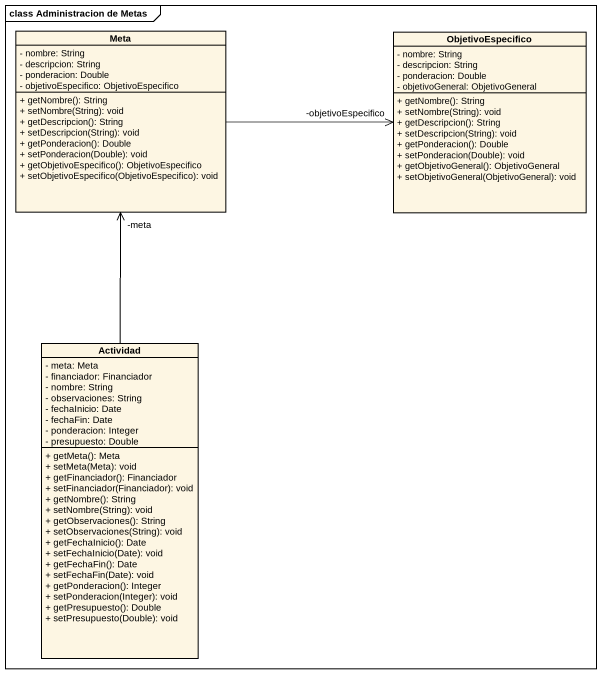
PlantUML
@startuml
mainframe class Administracion de Metas
hide circle
hide empty members
skinparam classAttributeIconSize 0
class Meta {
  - nombre: String
  - descripcion: String
  - ponderacion: Double
  - objetivoEspecifico: ObjetivoEspecifico
  + getNombre(): String
  + setNombre(String): void
  + getDescripcion(): String
  + setDescripcion(String): void
  + getPonderacion(): Double
  + setPonderacion(Double): void
  + getObjetivoEspecifico(): ObjetivoEspecifico
  + setObjetivoEspecifico(ObjetivoEspecifico): void
}
class ObjetivoEspecifico {
  - nombre: String
  - descripcion: String
  - ponderacion: Double
  - objetivoGeneral: ObjetivoGeneral
  + getNombre(): String
  + setNombre(String): void
  + getDescripcion(): String
  + setDescripcion(String): void
  + getPonderacion(): Double
  + setPonderacion(Double): void
  + getObjetivoGeneral(): ObjetivoGeneral
  + setObjetivoGeneral(ObjetivoGeneral): void
}
class Actividad {
  - meta: Meta
  - financiador: Financiador
  - nombre: String
  - observaciones: String
  - fechaInicio: Date
  - fechaFin: Date
  - ponderacion: Integer
  - presupuesto: Double
  + getMeta(): Meta
  + setMeta(Meta): void
  + getFinanciador(): Financiador
  + setFinanciador(Financiador): void
  + getNombre(): String
  + setNombre(String): void
  + getObservaciones(): String
  + setObservaciones(String): void
  + getFechaInicio(): Date
  + setFechaInicio(Date): void
  + getFechaFin(): Date
  + setFechaFin(Date): void
  + getPonderacion(): Integer
  + setPonderacion(Integer): void
  + getPresupuesto(): Double
  + setPresupuesto(Double): void
}
Meta -right-> "-objetivoEspecifico" ObjetivoEspecifico
Actividad -up-> "-meta" Meta
@enduml
